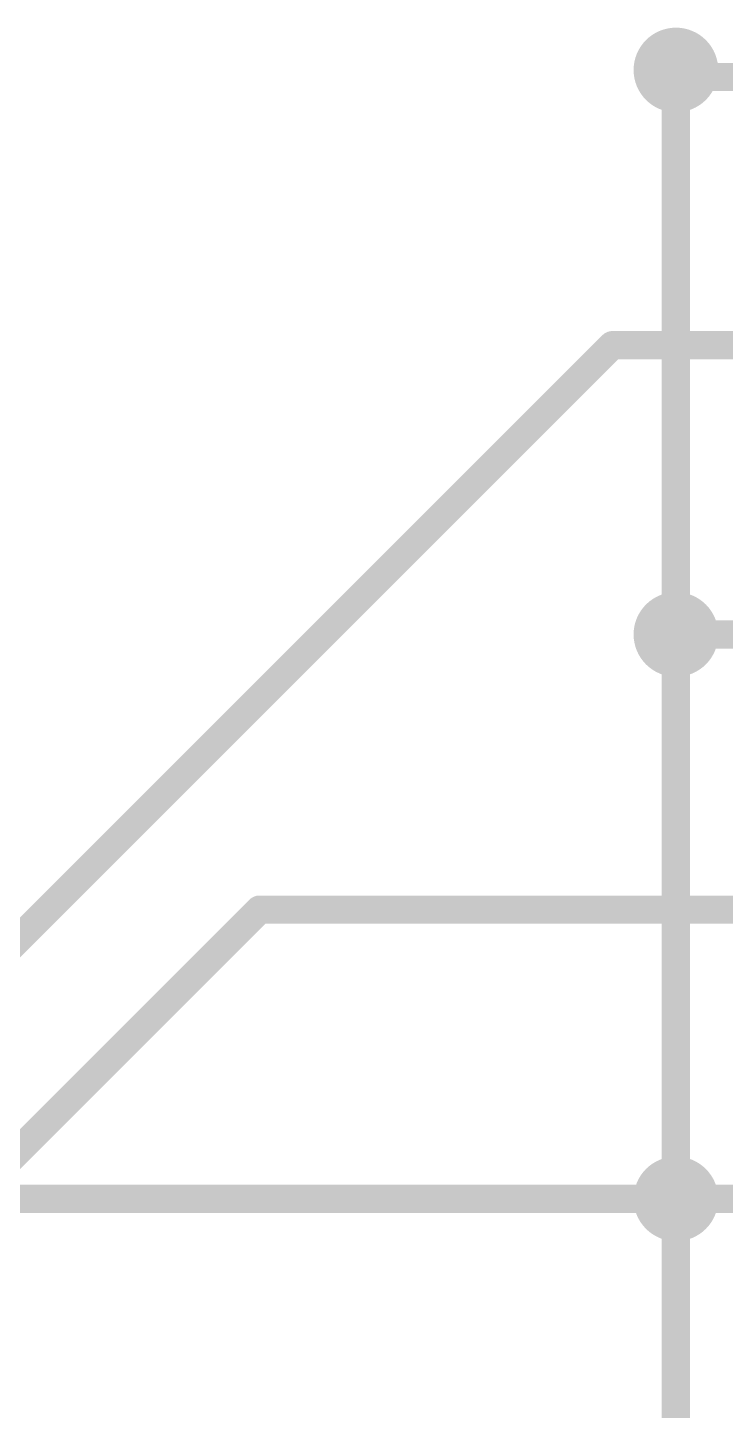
# Model space of a CAD drawing. Extents: x 0 to 132, y 0 to 57.
# Drawn here: x 36.91 to 41.85, y 17 to 26.8 of the extents above; entities that cross this region are included whole.
import ezdxf

# ---------------------------------------------------------------- set-up
doc = ezdxf.new("R2010")
doc.units = 0
for name, color, linetype in [('1', 22, 'CONTINUOUS'), ('16', 175, 'CONTINUOUS'), ('18', 82, 'CONTINUOUS')]:
    doc.layers.add(name, color=color, linetype=linetype)

# ---------------------------------------------------------------- blocks, each defined once
blk = doc.blocks.new('ROUNDV')
at = {"const_width": 0.5}
blk.add_lwpolyline([(0, -0.25, 1), (0, 0.25, 1), (0, -0.25)], format="xyb", dxfattribs=at)

msp = doc.modelspace()

# ---------------------------------------------------------------- linework, layer by layer
at = {"layer": '1', "const_width": 0.1}
for points in [[(41.5354, 26.5354, 1), (41.4646, 26.4646)], [(41.55, 26.5, 1), (41.55, 26.4)], [(41.5146, 26.4146, 1), (41.5854, 26.4854)], [(41.05, 24.6, 1), (41.05, 24.5)], [(41.0854, 24.5146, 1), (41.0146, 24.5854)], [(41.5, 22.55, 1), (41.5, 22.45)], [(38.55, 20.6, 1), (38.55, 20.5)], [(38.5854, 20.5146, 1), (38.5146, 20.5854)], [(41.5, 18.55, 1), (41.5, 18.45)]]:
    msp.add_lwpolyline(points, format="xyb", dxfattribs=at)
at = {"layer": '1', "const_width": 0.2}
for points in [[(41.5, 26.5), (41.55, 26.45)], [(41.55, 26.45), (43, 26.45)], [(34.705, 18.205), (41.05, 24.55)], [(41.05, 24.55), (42, 24.55)], [(42.95, 22.5), (41.5, 22.5)], [(35.705, 17.705), (38.55, 20.55)], [(38.55, 20.55), (42, 20.55)], [(41.5, 18.5), (42.95, 18.5)]]:
    msp.add_lwpolyline(points, dxfattribs=at)
at = {"layer": '16', "const_width": 0.2}
for points in [[(41.5, 22.5), (41.5, 26.5)], [(41.5, 22.5), (41.5, 18.5)], [(41.5, 18.5), (33.5, 18.5)], [(41.5, 14.5), (41.5, 18.5)]]:
    msp.add_lwpolyline(points, dxfattribs=at)
at = {"layer": '16', "const_width": 0.1}
for points in [[(41.55, 26.5, 1), (41.45, 26.5)], [(41.55, 22.5, 1), (41.45, 22.5)], [(41.45, 22.5, 1), (41.55, 22.5)], [(41.55, 18.5, 1), (41.45, 18.5)], [(41.45, 18.5, 1), (41.55, 18.5)], [(41.5, 18.45, 1), (41.5, 18.55)]]:
    msp.add_lwpolyline(points, format="xyb", dxfattribs=at)

# ---------------------------------------------------------------- block references
at = {"layer": '18', "xscale": 0.6, "yscale": 0.6}
for p in [(41.5, 26.5), (41.5, 26.5), (41.5, 22.5), (41.5, 22.5), (41.5, 18.5), (41.5, 18.5)]:
    msp.add_blockref('ROUNDV', p, dxfattribs=at)

doc.saveas('drawing.dxf')
